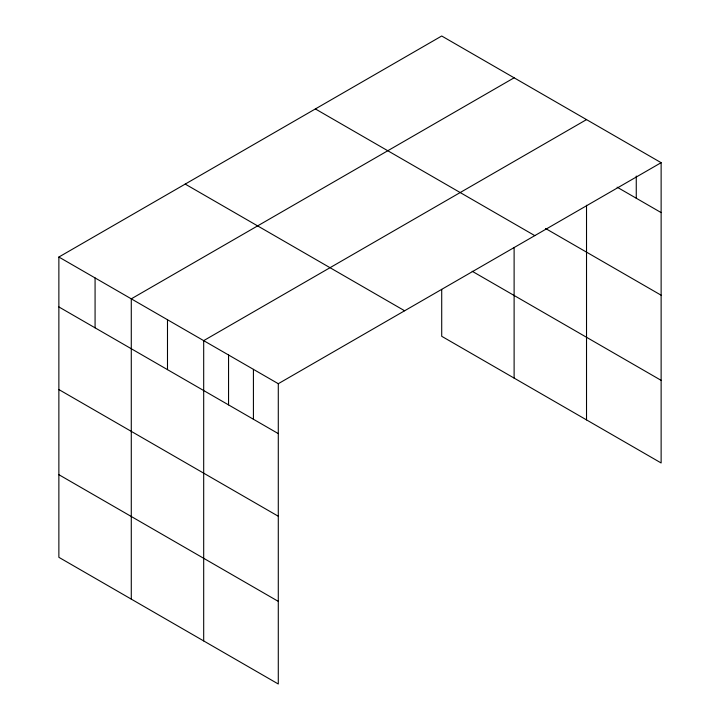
<?xml version="1.0" encoding="UTF-8"?>
<svg xmlns="http://www.w3.org/2000/svg" width="720" height="720" viewBox="0 0 720 720"><rect width="100%" height="100%" fill="white"/><g stroke="black" fill="none" stroke-linecap="round" stroke-linejoin="round"><path stroke-width="1.08" d="M586.521 205.245L586.521 419.904M58.869 257.031L278.289 383.706L278.289 684L58.869 557.316L58.869 257.031L441.711 36L661.131 162.684L661.131 462.969L441.711 336.294L441.711 289.395M514.116 77.805L131.283 298.836L131.283 599.121M586.521 119.61L203.688 340.641L203.688 640.926M278.289 383.706L661.131 162.684M617.13 187.182L661.131 212.589M545.553 228.492L661.131 295.209M315.369 108.936L534.789 235.62M472.194 271.269L661.131 380.349M185.211 184.086L404.631 310.77M58.869 306.927L278.289 433.611M58.869 389.556L278.289 516.24M58.869 474.687L278.289 601.371M636.264 176.049L636.264 198.225M514.116 247.446L514.116 378.099M253.422 369.351L253.422 419.256M228.555 354.996L228.555 404.901M167.49 319.734L167.49 369.639M95.076 277.929L95.076 327.834"/></g></svg>
